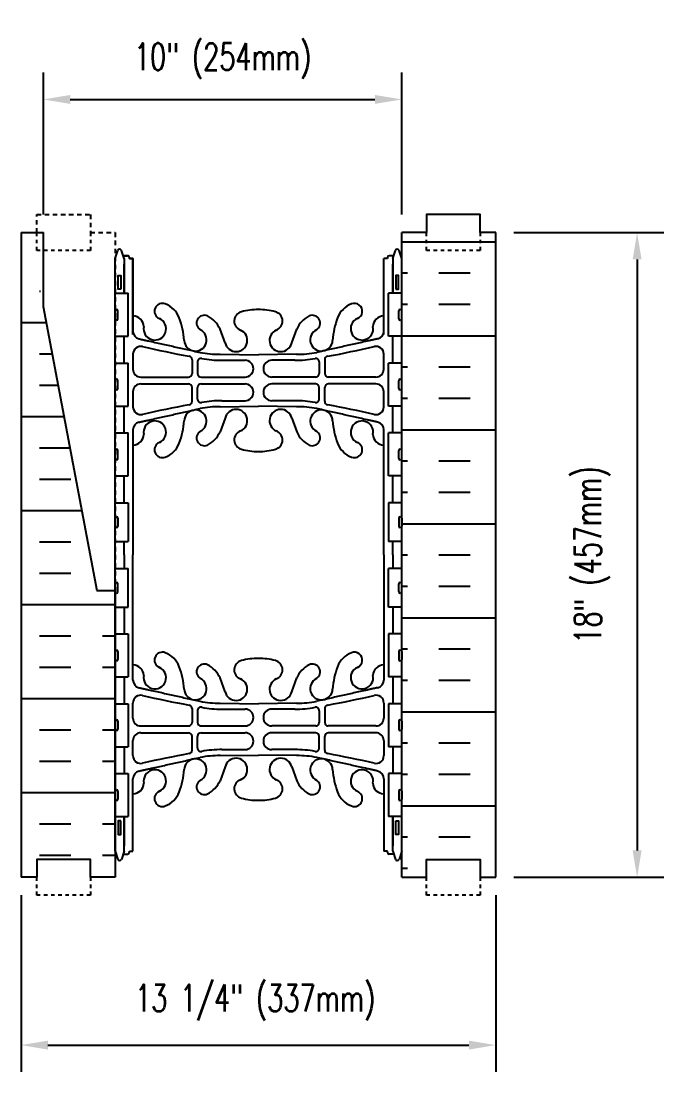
# Model space of a CAD drawing. Header units: inches. Extents: x 213.7 to 267.8, y 81.8 to 140.3.
# Drawn here: x 231.04 to 248.99, y 81.78 to 111.12 of the extents above; entities that cross this region are included whole.
import ezdxf

# ---------------------------------------------------------------- set-up
doc = ezdxf.new("R2010")
doc.units = ezdxf.units.IN
doc.header["$MEASUREMENT"] = 0
doc.linetypes.add('DASHED2', pattern=[0.375, 0.25, -0.125])
doc.linetypes.add('HIDDEN2', pattern=[0.1875, 0.125, -0.0625])
for name, color, linetype in [('HATCH', 12, 'Continuous'), ('Hidden2', 12, 'HIDDEN2'), ('line25', 2, 'Continuous'), ('LINE50', 5, 'Continuous'), ('LINE9', 9, 'Continuous'), ('TEXT', 4, 'Continuous'), ('Web_Edge', 9, 'Continuous')]:
    doc.layers.add(name, color=color, linetype=linetype)
doc.styles.add('DIM', font='romans.shx', dxfattribs={"width": 0.7})
doc.dimstyles.new('ext_8', dxfattribs={"dimscale": 8, "dimtxt": 0.09375, "dimasz": 0.09375, "dimexe": 0.09375, "dimexo": 0.0625, "dimgap": 0.0625, "dimtad": 1, "dimdec": 1, "dimzin": 3, "dimdsep": 46, "dimlunit": 4, "dimtxsty": 'DIM', "dimcen": 0.09, "dimdle": 0.09375, "dimclrt": 4, "dimadec": 0, "dimazin": 0, "dimtfac": 1, "dimtdec": 1, "dimtmove": 2, "dimatfit": 3, "dimfxl": 0, "dimfrac": 2, "dimtolj": 1, "dimtzin": 0, "dimarcsym": 0})

# ---------------------------------------------------------------- blocks, each defined once
blk = doc.blocks.new('*D19')
at = {"layer": 'Defpoints', "color": 0}
for p in [(244.293, 105.218), (244.293, 87.218), (248.238, 87.218)]:
    blk.add_point(p, dxfattribs=at)
at = {"layer": 'TEXT', "color": 0, "lineweight": -2}
for p, q in [((244.793, 105.218), (248.988, 105.218)), ((248.238, 104.468), (248.238, 87.968)), ((244.793, 87.218), (248.988, 87.218))]:
    blk.add_line(p, q, dxfattribs=at)
at = {"layer": 'TEXT', "color": 0}
for points in [[(248.113, 104.468), (248.363, 104.468), (248.238, 105.218)], [(248.113, 87.968), (248.363, 87.968), (248.238, 87.218)]]:
    blk.add_solid(points, dxfattribs=at)
at = {"layer": 'TEXT', "color": 4, "insert": (246.989, 96.218), "char_height": 0.75, "attachment_point": 5, "rotation": 90, "style": 'DIM'}
blk.add_mtext('\\A1;18" (457mm)', dxfattribs=at)
blk = doc.blocks.new('*D20')
at = {"layer": 'Defpoints', "color": 0}
for p in [(241.668, 108.934), (231.668, 105.218), (241.668, 105.218)]:
    blk.add_point(p, dxfattribs=at)
at = {"layer": 'TEXT', "color": 0, "lineweight": -2}
for p, q in [((231.668, 105.718), (231.668, 109.684)), ((241.668, 105.718), (241.668, 109.684)), ((232.418, 108.934), (240.918, 108.934))]:
    blk.add_line(p, q, dxfattribs=at)
at = {"layer": 'TEXT', "color": 0}
for points in [[(232.418, 109.059), (232.418, 108.809), (231.668, 108.934)], [(240.918, 109.059), (240.918, 108.809), (241.668, 108.934)]]:
    blk.add_solid(points, dxfattribs=at)
at = {"layer": 'TEXT', "color": 4, "insert": (236.668, 110.005), "char_height": 0.75, "attachment_point": 5, "style": 'DIM'}
blk.add_mtext('\\A1;10" (254mm)', dxfattribs=at)
blk = doc.blocks.new('*D21')
at = {"layer": 'Defpoints', "color": 0}
for p in [(231.043, 87.218), (244.293, 87.218), (244.293, 82.534)]:
    blk.add_point(p, dxfattribs=at)
at = {"layer": 'TEXT', "color": 0, "lineweight": -2}
for p, q in [((231.043, 86.718), (231.043, 81.784)), ((244.293, 86.718), (244.293, 81.784)), ((231.793, 82.534), (243.543, 82.534))]:
    blk.add_line(p, q, dxfattribs=at)
at = {"layer": 'TEXT', "color": 0}
for points in [[(231.793, 82.659), (231.793, 82.409), (231.043, 82.534)], [(243.543, 82.659), (243.543, 82.409), (244.293, 82.534)]]:
    blk.add_solid(points, dxfattribs=at)
at = {"layer": 'TEXT', "color": 4, "insert": (237.577, 83.722), "char_height": 0.75, "attachment_point": 5, "style": 'DIM'}
blk.add_mtext('\\A1;13 1/4" (337mm)', dxfattribs=at)

msp = doc.modelspace()

# ---------------------------------------------------------------- hatches: boundary and pattern name
at = {"layer": 'HATCH'}
h = msp.add_hatch(dxfattribs=at)
h.set_pattern_fill('INSUL', color=256, scale=7, style=0)
h.set_pattern_definition([(180, (3167.8296, -309.791), (0, 2.625), []), (180, (3167.8296, -308.916), (0, 2.625), [0.875, -0.875]), (180, (3167.8296, -308.041), (0, 2.625), [0.875, -0.875])])
h.paths.add_polyline_path([(244.293, 87.218), (243.856, 87.218), (243.856, 87.718), (242.356, 87.718), (242.356, 87.218), (241.668, 87.218), (241.668, 105.218), (242.356, 105.218), (242.356, 105.718), (243.856, 105.718), (243.856, 105.218), (244.293, 105.218)])
h = msp.add_hatch(dxfattribs=at)
h.set_pattern_fill('INSUL', color=256, scale=7, style=0)
h.set_pattern_definition([(0, (-2696.189, -364.5442), (0, 2.625), []), (0, (-2696.189, -363.6692), (0, 2.625), [0.875, -0.875]), (0, (-2696.189, -362.7942), (0, 2.625), [0.875, -0.875])])
edge = h.paths.add_edge_path()
edge.add_line((233.668, 95.218), (233.168, 95.218))
edge.add_line((233.168, 95.218), (231.418, 104.468))
edge.add_line((231.418, 104.468), (231.418, 105.218))
edge.add_line((231.418, 105.218), (231.043, 105.218))
edge.add_line((231.043, 105.218), (231.043, 87.218))
edge.add_line((231.043, 87.218), (231.481, 87.218))
edge.add_line((231.481, 87.218), (231.481, 87.718))
edge.add_line((231.481, 87.718), (232.981, 87.718))
edge.add_line((232.981, 87.718), (232.981, 87.218))
edge.add_line((232.981, 87.218), (233.418, 87.218))
edge.add_line((233.668, 95.218), (233.668, 87.218))

# ---------------------------------------------------------------- linework, layer by layer
at = {"layer": 'Hidden2'}
msp.add_lwpolyline([(231.418, 105.218), (231.481, 105.218), (231.481, 105.718), (232.981, 105.718), (232.981, 105.218), (233.668, 105.218), (233.668, 95.218)], dxfattribs=at)
at = {"layer": 'line25'}
for p, q in [((241.668, 87.218), (241.668, 105.218)), ((233.668, 103.523), (234.033, 103.523)), ((234.033, 102.323), (234.033, 103.523)), ((241.668, 103.523), (241.303, 103.523)), ((241.303, 102.323), (241.303, 103.523)), ((233.668, 102.323), (234.033, 102.323)), ((241.668, 102.323), (241.303, 102.323)), ((233.668, 101.573), (234.033, 101.573)), ((234.033, 100.373), (234.033, 101.573)), ((241.668, 101.573), (241.303, 101.573)), ((241.303, 100.373), (241.303, 101.573)), ((233.668, 100.373), (234.033, 100.373)), ((241.668, 100.373), (241.303, 100.373)), ((233.668, 99.623), (234.033, 99.623)), ((234.033, 98.423), (234.033, 99.623)), ((241.668, 99.623), (241.303, 99.623)), ((241.303, 98.423), (241.303, 99.623)), ((233.668, 98.423), (234.033, 98.423)), ((241.668, 98.423), (241.303, 98.423)), ((233.668, 97.673), (234.033, 97.673)), ((234.033, 97.673), (234.033, 96.593)), ((241.668, 97.673), (241.303, 97.673)), ((241.303, 97.673), (241.303, 96.593)), ((233.668, 96.593), (234.033, 96.593)), ((241.668, 96.593), (241.303, 96.593)), ((233.668, 95.843), (234.033, 95.843)), ((234.033, 94.763), (234.033, 95.843)), ((241.668, 95.843), (241.303, 95.843)), ((241.303, 94.763), (241.303, 95.843)), ((233.668, 95.218), (233.668, 87.218)), ((233.668, 94.763), (234.033, 94.763)), ((241.668, 94.763), (241.303, 94.763)), ((233.668, 94.013), (234.033, 94.013)), ((234.033, 94.013), (234.033, 92.813)), ((241.668, 94.013), (241.303, 94.013)), ((241.303, 94.013), (241.303, 92.813)), ((233.668, 92.813), (234.033, 92.813)), ((241.668, 92.813), (241.303, 92.813)), ((233.668, 92.063), (234.033, 92.063)), ((234.033, 92.063), (234.033, 90.863)), ((241.668, 92.063), (241.303, 92.063)), ((241.303, 92.063), (241.303, 90.863)), ((233.668, 90.863), (234.033, 90.863)), ((241.668, 90.863), (241.303, 90.863)), ((233.668, 90.113), (234.033, 90.113)), ((234.033, 90.113), (234.033, 88.913)), ((241.668, 90.113), (241.303, 90.113)), ((241.303, 90.113), (241.303, 88.913)), ((233.668, 88.913), (234.033, 88.913)), ((241.668, 88.913), (241.303, 88.913))]:
    msp.add_line(p, q, dxfattribs=at)
at = {"layer": 'LINE50'}
for p, q in [((231.043, 105.218), (231.043, 105.218)), ((231.043, 105.218), (231.043, 87.218)), ((231.043, 105.218), (231.668, 105.218)), ((244.293, 87.218), (244.293, 105.218))]:
    msp.add_line(p, q, dxfattribs=at)
for points in [[(244.293, 105.218), (243.856, 105.218), (243.856, 105.718), (242.356, 105.718), (242.356, 105.218), (241.668, 105.218)], [(233.668, 95.218), (233.168, 95.218), (231.668, 103.147), (231.668, 105.218)], [(233.668, 87.218), (232.981, 87.218), (232.981, 87.718), (231.481, 87.718), (231.481, 87.218), (231.043, 87.218)], [(241.668, 87.218), (242.356, 87.218), (242.356, 87.718), (243.856, 87.718), (243.856, 87.218), (244.293, 87.218)]]:
    msp.add_lwpolyline(points, dxfattribs=at)
at = {"layer": 'LINE9'}
for p, q in [((233.668, 87.947), (233.668, 104.49)), ((233.668, 102.813), (233.668, 103.033)), ((233.708, 103.073), (233.708, 103.073)), ((233.748, 102.813), (233.748, 103.033)), ((241.588, 102.813), (241.588, 103.033)), ((241.628, 103.073), (241.628, 103.073)), ((241.668, 102.813), (241.668, 103.033)), ((233.668, 102.978), (233.668, 102.978)), ((233.668, 102.868), (233.668, 102.868)), ((233.708, 102.773), (233.708, 102.773)), ((241.628, 102.773), (241.628, 102.773)), ((241.668, 102.978), (241.668, 102.978)), ((241.668, 102.868), (241.668, 102.868)), ((233.668, 100.863), (233.668, 101.083)), ((233.668, 101.028), (233.668, 101.028)), ((233.708, 101.123), (233.708, 101.123)), ((233.748, 100.863), (233.748, 101.083)), ((241.588, 100.863), (241.588, 101.083)), ((241.628, 101.123), (241.628, 101.123)), ((241.668, 100.863), (241.668, 101.083)), ((241.668, 101.028), (241.668, 101.028)), ((233.668, 100.918), (233.668, 100.918)), ((233.708, 100.823), (233.708, 100.823)), ((241.628, 100.823), (241.628, 100.823)), ((241.668, 100.918), (241.668, 100.918)), ((233.708, 99.173), (233.708, 99.173)), ((241.628, 99.173), (241.628, 99.173)), ((233.668, 98.913), (233.668, 99.133)), ((233.668, 99.078), (233.668, 99.078)), ((233.668, 98.968), (233.668, 98.968)), ((233.748, 98.913), (233.748, 99.133)), ((241.588, 98.913), (241.588, 99.133)), ((241.668, 98.913), (241.668, 99.133)), ((241.668, 99.078), (241.668, 99.078)), ((241.668, 98.968), (241.668, 98.968)), ((233.708, 98.873), (233.708, 98.873)), ((241.628, 98.873), (241.628, 98.873)), ((233.668, 97.243), (233.668, 97.023)), ((233.668, 97.188), (233.668, 97.188)), ((233.708, 97.283), (233.708, 97.283)), ((233.748, 97.243), (233.748, 97.023)), ((241.588, 97.243), (241.588, 97.023)), ((241.628, 97.283), (241.628, 97.283)), ((241.668, 97.243), (241.668, 97.023)), ((241.668, 97.188), (241.668, 97.188)), ((233.668, 97.078), (233.668, 97.078)), ((233.708, 96.983), (233.708, 96.983)), ((241.628, 96.983), (241.628, 96.983)), ((241.668, 97.078), (241.668, 97.078)), ((233.668, 95.193), (233.668, 95.413)), ((233.668, 95.358), (233.668, 95.358)), ((233.708, 95.453), (233.708, 95.453)), ((233.748, 95.193), (233.748, 95.413)), ((241.588, 95.193), (241.588, 95.413)), ((241.628, 95.453), (241.628, 95.453)), ((241.668, 95.193), (241.668, 95.413)), ((241.668, 95.358), (241.668, 95.358)), ((233.668, 95.248), (233.668, 95.248)), ((233.708, 95.153), (233.708, 95.153)), ((241.628, 95.153), (241.628, 95.153)), ((241.668, 95.248), (241.668, 95.248)), ((233.668, 93.523), (233.668, 93.303)), ((233.668, 93.468), (233.668, 93.468)), ((233.668, 93.358), (233.668, 93.358)), ((233.708, 93.563), (233.708, 93.563)), ((233.748, 93.523), (233.748, 93.303)), ((241.588, 93.523), (241.588, 93.303)), ((241.628, 93.563), (241.628, 93.563)), ((241.668, 93.523), (241.668, 93.303)), ((241.668, 93.468), (241.668, 93.468)), ((241.668, 93.358), (241.668, 93.358)), ((233.708, 93.263), (233.708, 93.263)), ((241.628, 93.263), (241.628, 93.263)), ((233.668, 91.573), (233.668, 91.353)), ((233.748, 91.573), (233.748, 91.353)), ((241.588, 91.573), (241.588, 91.353)), ((241.668, 91.573), (241.668, 91.353)), ((233.668, 91.518), (233.668, 91.518)), ((233.668, 91.408), (233.668, 91.408)), ((233.708, 91.313), (233.708, 91.313)), ((241.628, 91.313), (241.628, 91.313)), ((241.668, 91.518), (241.668, 91.518)), ((241.668, 91.408), (241.668, 91.408)), ((233.668, 89.623), (233.668, 89.403)), ((233.668, 89.568), (233.668, 89.568)), ((233.708, 89.663), (233.708, 89.663)), ((233.748, 89.623), (233.748, 89.403)), ((241.588, 89.623), (241.588, 89.403)), ((241.628, 89.663), (241.628, 89.663)), ((241.668, 89.623), (241.668, 89.403)), ((241.668, 89.568), (241.668, 89.568)), ((233.668, 89.458), (233.668, 89.458)), ((233.708, 89.363), (233.708, 89.363)), ((241.628, 89.363), (241.628, 89.363)), ((241.668, 89.458), (241.668, 89.458))]:
    msp.add_line(p, q, dxfattribs=at)
at = {"layer": 'LINE9', "linetype": 'DASHED2', "ltscale": 0.15}
for points in [[(232.981, 105.218), (232.981, 105.218), (232.981, 104.718), (231.481, 104.718), (231.481, 105.218), (231.481, 105.218)], [(243.856, 105.218), (243.856, 105.218), (243.856, 104.718), (242.356, 104.718), (242.356, 105.218), (242.356, 105.218)], [(232.981, 87.218), (232.981, 87.218), (232.981, 86.718), (231.481, 86.718), (231.481, 87.218), (231.481, 87.218)], [(243.856, 87.218), (243.856, 87.218), (243.856, 86.718), (242.356, 86.718), (242.356, 87.218), (242.356, 87.218)]]:
    msp.add_lwpolyline(points, dxfattribs=at)
at = {"layer": 'LINE9'}
for centre, start, end in [((233.708, 103.033), 90, 180), ((233.708, 103.033), 360, 90), ((241.628, 103.033), 90, 180), ((241.628, 103.033), 0, 90), ((233.708, 102.813), 180, 270), ((233.708, 102.813), 270, 0), ((241.628, 102.813), 180, 270), ((241.628, 102.813), 270, 0), ((233.708, 101.083), 90, 180), ((233.708, 101.083), 360, 90), ((241.628, 101.083), 90, 180), ((241.628, 101.083), 0, 90), ((233.708, 100.863), 180, 270), ((233.708, 100.863), 270, 0), ((241.628, 100.863), 180, 270), ((241.628, 100.863), 270, 0), ((233.708, 99.133), 90, 180), ((233.708, 99.133), 360, 90), ((241.628, 99.133), 90, 180), ((241.628, 99.133), 0, 90), ((233.708, 98.913), 180, 270), ((233.708, 98.913), 270, 0), ((241.628, 98.913), 180, 270), ((241.628, 98.913), 270, 0), ((233.708, 97.243), 90, 180), ((233.708, 97.243), 0, 90), ((241.628, 97.243), 90, 180), ((241.628, 97.243), 360, 90), ((233.708, 97.023), 180, 270), ((233.708, 97.023), 270, 0), ((241.628, 97.023), 180, 270), ((241.628, 97.023), 270, 0), ((233.708, 95.413), 90, 180), ((233.708, 95.413), 360, 90), ((241.628, 95.413), 90, 180), ((241.628, 95.413), 0, 90), ((233.708, 95.193), 180, 270), ((233.708, 95.193), 270, 0), ((241.628, 95.193), 180, 270), ((241.628, 95.193), 270, 0), ((233.708, 93.523), 90, 180), ((233.708, 93.303), 180, 270), ((233.708, 93.523), 0, 90), ((233.708, 93.303), 270, 0), ((241.628, 93.523), 90, 180), ((241.628, 93.303), 180, 270), ((241.628, 93.523), 360, 90), ((241.628, 93.303), 270, 0), ((233.708, 91.573), 90, 180), ((233.708, 91.573), 0, 90), ((241.628, 91.573), 90, 180), ((241.628, 91.573), 360, 90), ((233.708, 91.353), 180, 270), ((233.708, 91.353), 270, 0), ((241.628, 91.353), 180, 270), ((241.628, 91.353), 270, 0), ((233.708, 89.623), 90, 180), ((233.708, 89.623), 0, 90), ((241.628, 89.623), 90, 180), ((241.628, 89.623), 360, 90), ((233.708, 89.403), 180, 270), ((233.708, 89.403), 270, 0), ((241.628, 89.403), 180, 270), ((241.628, 89.403), 270, 0)]:
    msp.add_arc(centre, 0.04, start, end, dxfattribs=at)
at = {"layer": 'Web_Edge'}
for p, q in [((233.668, 104.49), (233.743, 104.72)), ((233.918, 104.49), (233.843, 104.72)), ((233.892, 104.57), (234.018, 104.57)), ((233.918, 104.49), (233.918, 103.523)), ((234.068, 104.52), (234.068, 104.52)), ((234.068, 104.52), (234.068, 104.49)), ((234.068, 104.52), (234.068, 104.52)), ((234.068, 104.49), (234.168, 104.49)), ((234.168, 104.49), (234.168, 102.465)), ((241.268, 104.49), (241.168, 104.49)), ((241.168, 102.368), (241.168, 104.49)), ((241.168, 102.465), (241.168, 104.49)), ((241.268, 104.52), (241.268, 104.52)), ((241.268, 104.52), (241.268, 104.49)), ((241.444, 104.57), (241.318, 104.57)), ((241.418, 104.49), (241.493, 104.72)), ((241.418, 104.49), (241.418, 103.523)), ((241.668, 104.49), (241.593, 104.72)), ((236.739, 102.136), (236.597, 102.523)), ((238.597, 102.136), (238.739, 102.523)), ((234.168, 101.822), (234.168, 101.401)), ((236.601, 101.82), (237.668, 101.804)), ((238.735, 101.82), (237.668, 101.804)), ((241.168, 101.401), (241.168, 101.822)), ((235.816, 101.668), (235.816, 101.283)), ((235.969, 101.606), (235.969, 101.283)), ((236.649, 101.652), (237.296, 101.652)), ((238.687, 101.652), (238.04, 101.652)), ((239.367, 101.606), (239.367, 101.283)), ((239.52, 101.668), (239.52, 101.283)), ((234.387, 101.182), (235.716, 101.183)), ((234.387, 100.993), (235.716, 100.993)), ((236.069, 101.183), (237.296, 101.183)), ((236.069, 100.993), (237.296, 100.993)), ((239.267, 101.183), (238.04, 101.183)), ((239.267, 100.993), (238.04, 100.993)), ((240.949, 101.182), (239.62, 101.183)), ((240.949, 100.993), (239.62, 100.993)), ((234.168, 100.775), (234.168, 100.354)), ((235.816, 100.508), (235.816, 100.893)), ((235.969, 100.57), (235.969, 100.893)), ((239.367, 100.57), (239.367, 100.893)), ((239.52, 100.508), (239.52, 100.893)), ((241.168, 100.354), (241.168, 100.775)), ((236.601, 100.356), (237.668, 100.372)), ((236.649, 100.524), (237.296, 100.524)), ((238.735, 100.356), (237.668, 100.372)), ((238.687, 100.524), (238.04, 100.524)), ((236.739, 100.04), (236.597, 99.653)), ((238.597, 100.04), (238.739, 99.653)), ((234.168, 99.711), (234.168, 96.218)), ((241.168, 96.218), (241.168, 99.711)), ((234.168, 92.726), (234.168, 96.218)), ((241.168, 96.218), (241.168, 92.726)), ((236.739, 92.397), (236.597, 92.784)), ((238.597, 92.397), (238.739, 92.784)), ((234.168, 91.662), (234.168, 92.083)), ((235.816, 91.929), (235.816, 91.544)), ((235.969, 91.867), (235.969, 91.544)), ((236.601, 92.081), (237.668, 92.065)), ((236.649, 91.913), (237.296, 91.913)), ((238.735, 92.081), (237.668, 92.065)), ((238.687, 91.913), (238.04, 91.913)), ((239.367, 91.867), (239.367, 91.544)), ((239.52, 91.929), (239.52, 91.544)), ((241.168, 92.083), (241.168, 91.662)), ((234.387, 91.443), (235.716, 91.444)), ((234.387, 91.255), (235.716, 91.254)), ((236.069, 91.444), (237.296, 91.444)), ((236.069, 91.254), (237.296, 91.254)), ((239.267, 91.444), (238.04, 91.444)), ((239.267, 91.254), (238.04, 91.254)), ((240.949, 91.443), (239.62, 91.444)), ((240.949, 91.255), (239.62, 91.254)), ((234.168, 90.615), (234.168, 91.036)), ((235.816, 90.769), (235.816, 91.154)), ((235.969, 90.831), (235.969, 91.154)), ((239.367, 90.831), (239.367, 91.154)), ((239.52, 90.769), (239.52, 91.154)), ((241.168, 91.036), (241.168, 90.615)), ((236.649, 90.785), (237.296, 90.785)), ((238.687, 90.785), (238.04, 90.785)), ((236.601, 90.617), (237.668, 90.633)), ((238.735, 90.617), (237.668, 90.633)), ((236.739, 90.301), (236.597, 89.914)), ((238.597, 90.301), (238.739, 89.914)), ((234.168, 87.947), (234.168, 89.972)), ((241.168, 89.972), (241.168, 87.947)), ((233.918, 87.947), (233.918, 88.913)), ((241.418, 87.947), (241.418, 88.913)), ((233.668, 87.947), (233.743, 87.717)), ((233.918, 87.947), (233.843, 87.717)), ((233.892, 87.867), (234.018, 87.867)), ((234.068, 87.947), (234.168, 87.947)), ((234.068, 87.917), (234.068, 87.947)), ((234.068, 87.917), (234.068, 87.917)), ((241.268, 87.947), (241.168, 87.947)), ((241.268, 87.917), (241.268, 87.947)), ((241.268, 87.917), (241.268, 87.917)), ((241.444, 87.867), (241.318, 87.867)), ((241.418, 87.947), (241.493, 87.717)), ((241.668, 87.947), (241.593, 87.717))]:
    msp.add_line(p, q, dxfattribs=at)
msp.add_lwpolyline([(234.168, 102.368), (234.168, 104.49), (234.068, 104.49), (234.068, 104.52, 0.414214), (234.018, 104.57), (233.892, 104.57)], format="xyb", dxfattribs=at)
for points in [[(233.918, 103.523), (233.918, 104.34)], [(241.418, 103.523), (241.418, 104.34)], [(233.918, 101.573), (233.918, 102.323)], [(241.418, 101.573), (241.418, 102.323)], [(233.918, 99.623), (233.918, 100.373)], [(241.418, 99.623), (241.418, 100.373)], [(233.918, 97.673), (233.918, 98.423)], [(241.418, 97.673), (241.418, 98.423)], [(233.918, 96.218), (233.918, 96.593)], [(241.418, 96.218), (241.418, 96.593)], [(233.918, 96.218), (233.918, 95.843)], [(241.418, 96.218), (241.418, 95.843)], [(233.918, 94.763), (233.918, 94.013)], [(241.418, 94.763), (241.418, 94.013)], [(233.918, 92.813), (233.918, 92.063)], [(241.418, 92.813), (241.418, 92.063)], [(233.918, 90.863), (233.918, 90.113)], [(241.418, 90.863), (241.418, 90.113)], [(233.918, 88.913), (233.918, 88.097)], [(241.418, 88.913), (241.418, 88.097)]]:
    msp.add_lwpolyline(points, dxfattribs=at)
for points in [[(233.828, 103.64), (233.758, 103.64), (233.758, 104.02), (233.828, 104.02)], [(241.508, 103.64), (241.578, 103.64), (241.578, 104.02), (241.508, 104.02)], [(233.828, 88.797), (233.758, 88.797), (233.758, 88.417), (233.828, 88.417)], [(241.508, 88.797), (241.578, 88.797), (241.578, 88.417), (241.508, 88.417)]]:
    msp.add_lwpolyline(points, close=True, dxfattribs=at)
for centre, radius, start, end in [((233.793, 104.693), 0.0567, 28.0725, 151.9275), ((241.543, 104.693), 0.0567, 28.0725, 151.9275), ((234.018, 104.52), 0.05, 0, 90), ((241.318, 104.52), 0.05, 90, 180), ((234.987, 103.022), 0.22, 68.1963, 248.1963), ((234.829, 102.593), 0.677, 21.1239, 69.3197), ((237.262, 102.747), 0.268, 104.7892, 250.0338), ((237.656, 101.314), 1.754, 89.6229, 105.2918), ((237.68, 101.314), 1.754, 74.7082, 90.3771), ((238.074, 102.747), 0.268, 289.9662, 75.2108), ((240.507, 102.593), 0.677, 110.6803, 158.8761), ((240.349, 103.022), 0.22, 291.8037, 111.8037), ((234.159, 102.576), 0.313, 3.1389, 88.2782), ((234.778, 102.531), 0.314, 168.5886, 66.1916), ((233.238, 102.028), 2.365, 4.3895, 20.0015), ((236.161, 102.691), 0.217, 65.5264, 238.537), ((235.91, 102.221), 0.75, 23.6938, 62.9705), ((239.426, 102.221), 0.75, 117.0295, 156.3062), ((239.175, 102.691), 0.217, 301.463, 114.4736), ((242.098, 102.028), 2.365, 159.9985, 175.6105), ((240.558, 102.531), 0.314, 113.8084, 11.4114), ((241.177, 102.576), 0.313, 91.7218, 176.8611), ((234.387, 102.465), 0.219, 180, 257.4322), ((235.909, 102.224), 0.314, 182.7357, 63.9348), ((237.044, 102.208), 0.314, 193.4146, 66.1916), ((238.292, 102.208), 0.314, 113.8084, 346.5854), ((239.427, 102.224), 0.314, 116.0652, 357.2643), ((240.949, 102.465), 0.219, 282.5678, 0), ((234.387, 101.822), 0.219, 76.9461, 180), ((240.818, 129.558), 28.253, 256.9461, 259.6343), ((236.596, 104.804), 2.984, 259.2546, 270.0995), ((238.74, 104.804), 2.984, 269.9005, 280.7454), ((234.518, 129.558), 28.253, 280.3657, 283.0539), ((240.949, 101.822), 0.219, 0, 103.0539), ((235.716, 101.668), 0.1, 360, 79.6343), ((236.069, 101.606), 0.1, 79.2546, 180), ((236.644, 104.636), 2.984, 259.2546, 270.0995), ((237.296, 101.417), 0.234, 270, 90), ((238.04, 101.417), 0.234, 90, 270), ((238.693, 104.636), 2.984, 269.9005, 280.7454), ((239.267, 101.606), 0.1, 0, 100.7454), ((239.62, 101.668), 0.1, 100.3657, 180), ((234.387, 101.401), 0.219, 180, 270.0388), ((235.716, 101.283), 0.1, 270.0388, 360), ((236.069, 101.283), 0.1, 180, 270), ((239.267, 101.283), 0.1, 270, 0), ((239.62, 101.283), 0.1, 180, 269.9612), ((240.949, 101.401), 0.219, 269.9612, 0), ((234.387, 100.775), 0.219, 89.9612, 180), ((235.716, 100.893), 0.1, 0, 89.9612), ((236.069, 100.893), 0.1, 90, 180), ((237.296, 100.758), 0.234, 270, 90), ((238.04, 100.758), 0.234, 90, 270), ((239.267, 100.893), 0.1, 0, 90), ((239.62, 100.893), 0.1, 90.0388, 180), ((240.949, 100.775), 0.219, 0, 90.0388), ((234.387, 100.354), 0.219, 180, 283.0539), ((240.818, 72.617), 28.253, 100.3657, 103.0539), ((235.716, 100.508), 0.1, 280.3657, 0), ((236.069, 100.57), 0.1, 180, 280.7454), ((236.596, 97.372), 2.984, 89.9005, 100.7454), ((236.644, 97.54), 2.984, 89.9005, 100.7454), ((238.693, 97.54), 2.984, 79.2546, 90.0995), ((238.74, 97.372), 2.984, 79.2546, 90.0995), ((239.267, 100.57), 0.1, 259.2546, 0), ((239.62, 100.508), 0.1, 180, 259.6343), ((234.518, 72.617), 28.253, 76.9461, 79.6343), ((240.949, 100.354), 0.219, 256.9461, 0), ((235.909, 99.951), 0.314, 296.0652, 177.2643), ((237.044, 99.967), 0.314, 293.8084, 166.5854), ((238.292, 99.967), 0.314, 13.4146, 246.1916), ((239.427, 99.951), 0.314, 2.7357, 243.9348), ((234.387, 99.711), 0.219, 102.5678, 180), ((234.778, 99.645), 0.314, 293.8084, 191.4114), ((233.238, 100.147), 2.365, 339.9985, 355.6105), ((242.098, 100.147), 2.365, 184.3895, 200.0015), ((240.558, 99.645), 0.314, 348.5886, 246.1916), ((240.949, 99.711), 0.219, 0, 77.4322), ((234.159, 99.6), 0.313, 271.7218, 356.8611), ((236.161, 99.484), 0.217, 121.463, 294.4736), ((235.91, 99.954), 0.75, 297.0295, 336.3062), ((237.262, 99.428), 0.268, 109.9662, 255.2108), ((238.074, 99.428), 0.268, 284.7892, 70.0338), ((239.426, 99.954), 0.75, 203.6938, 242.9705), ((239.175, 99.484), 0.217, 245.5264, 58.537), ((241.177, 99.6), 0.313, 183.1389, 268.2782), ((234.987, 99.154), 0.22, 111.8037, 291.8037), ((234.829, 99.582), 0.677, 290.6803, 338.8761), ((237.656, 100.861), 1.754, 254.7082, 270.3771), ((237.68, 100.861), 1.754, 269.6229, 285.2918), ((240.507, 99.582), 0.677, 201.1239, 249.3197), ((240.349, 99.154), 0.22, 248.1963, 68.1963), ((234.987, 93.283), 0.22, 68.1963, 248.1963), ((234.829, 92.855), 0.677, 21.1239, 69.3197), ((237.656, 91.576), 1.754, 89.6229, 105.2918), ((237.68, 91.576), 1.754, 74.7082, 90.3771), ((240.507, 92.855), 0.677, 110.6803, 158.8761), ((240.349, 93.283), 0.22, 291.8037, 111.8037), ((234.159, 92.837), 0.313, 3.1389, 88.2782), ((234.778, 92.792), 0.314, 168.5886, 66.1916), ((233.238, 92.29), 2.365, 4.3895, 20.0015), ((236.161, 92.953), 0.217, 65.5264, 238.537), ((235.91, 92.482), 0.75, 23.6938, 62.9705), ((237.262, 93.008), 0.268, 104.7892, 250.0338), ((238.074, 93.008), 0.268, 289.9662, 75.2108), ((239.426, 92.482), 0.75, 117.0295, 156.3062), ((239.175, 92.953), 0.217, 301.463, 114.4736), ((242.098, 92.29), 2.365, 159.9985, 175.6105), ((240.558, 92.792), 0.314, 113.8084, 11.4114), ((241.177, 92.837), 0.313, 91.7218, 176.8611), ((234.387, 92.726), 0.219, 180, 257.4322), ((235.909, 92.485), 0.314, 182.7357, 63.9348), ((237.044, 92.47), 0.314, 193.4146, 66.1916), ((238.292, 92.47), 0.314, 113.8084, 346.5854), ((239.427, 92.485), 0.314, 116.0652, 357.2643), ((240.949, 92.726), 0.219, 282.5678, 360), ((234.387, 92.083), 0.219, 76.9461, 180), ((240.818, 119.819), 28.253, 256.9461, 259.6343), ((236.596, 95.065), 2.984, 259.2546, 270.0995), ((238.74, 95.065), 2.984, 269.9005, 280.7454), ((234.518, 119.819), 28.253, 280.3657, 283.0539), ((240.949, 92.083), 0.219, 360, 103.0539), ((235.716, 91.929), 0.1, 360, 79.6343), ((236.069, 91.867), 0.1, 79.2546, 180), ((236.644, 94.897), 2.984, 259.2546, 270.0995), ((237.296, 91.679), 0.234, 270, 90), ((238.04, 91.679), 0.234, 90, 270), ((238.693, 94.897), 2.984, 269.9005, 280.7454), ((239.267, 91.867), 0.1, 0, 100.7454), ((239.62, 91.929), 0.1, 100.3657, 180), ((234.387, 91.662), 0.219, 180, 270.0388), ((235.716, 91.544), 0.1, 270.0388, 360), ((236.069, 91.544), 0.1, 180, 270), ((239.267, 91.544), 0.1, 270, 0), ((239.62, 91.544), 0.1, 180, 269.9612), ((240.949, 91.662), 0.219, 269.9612, 360), ((234.387, 91.036), 0.219, 89.9612, 180), ((235.716, 91.154), 0.1, 0, 89.9612), ((236.069, 91.154), 0.1, 90, 180), ((237.296, 91.019), 0.234, 270, 90), ((238.04, 91.019), 0.234, 90, 270), ((239.267, 91.154), 0.1, 0, 90), ((239.62, 91.154), 0.1, 90.0388, 180), ((240.949, 91.036), 0.219, 360, 90.0388), ((240.818, 62.879), 28.253, 100.3657, 103.0539), ((235.716, 90.769), 0.1, 280.3657, 0), ((236.069, 90.831), 0.1, 180, 280.7454), ((236.644, 87.801), 2.984, 89.9005, 100.7454), ((238.693, 87.801), 2.984, 79.2546, 90.0995), ((239.267, 90.831), 0.1, 259.2546, 0), ((239.62, 90.769), 0.1, 180, 259.6343), ((234.518, 62.879), 28.253, 76.9461, 79.6343), ((234.387, 90.615), 0.219, 180, 283.0539), ((235.909, 90.213), 0.314, 296.0652, 177.2643), ((236.596, 87.633), 2.984, 89.9005, 100.7454), ((237.044, 90.228), 0.314, 293.8084, 166.5854), ((238.292, 90.228), 0.314, 13.4146, 246.1916), ((238.74, 87.633), 2.984, 79.2546, 90.0995), ((239.427, 90.213), 0.314, 2.7357, 243.9348), ((240.949, 90.615), 0.219, 256.9461, 360), ((234.387, 89.972), 0.219, 102.5678, 180), ((234.778, 89.906), 0.314, 293.8084, 191.4114), ((233.238, 90.408), 2.365, 339.9985, 355.6105), ((242.098, 90.408), 2.365, 184.3895, 200.0015), ((240.558, 89.906), 0.314, 348.5886, 246.1916), ((240.949, 89.972), 0.219, 360, 77.4322), ((234.159, 89.861), 0.313, 271.7218, 356.8611), ((236.161, 89.745), 0.217, 121.463, 294.4736), ((235.91, 90.216), 0.75, 297.0295, 336.3062), ((237.262, 89.69), 0.268, 109.9662, 255.2108), ((238.074, 89.69), 0.268, 284.7892, 70.0338), ((239.426, 90.216), 0.75, 203.6938, 242.9705), ((239.175, 89.745), 0.217, 245.5264, 58.537), ((241.177, 89.861), 0.313, 183.1389, 268.2782), ((234.987, 89.415), 0.22, 111.8037, 291.8037), ((234.829, 89.843), 0.677, 290.6803, 338.8761), ((240.507, 89.843), 0.677, 201.1239, 249.3197), ((240.349, 89.415), 0.22, 248.1963, 68.1963), ((237.656, 91.122), 1.754, 254.7082, 270.3771), ((237.68, 91.122), 1.754, 269.6229, 285.2918), ((234.018, 87.917), 0.05, 270, 0), ((241.318, 87.917), 0.05, 180, 270), ((233.793, 87.744), 0.0567, 208.0725, 331.9275), ((241.543, 87.744), 0.0567, 208.0725, 331.9275)]:
    msp.add_arc(centre, radius, start, end, dxfattribs=at)
for points in [[(234.339, 102.251), (234.602, 102.192), (236.04, 101.872)], [(240.997, 102.251), (240.734, 102.192), (239.296, 101.872)], [(234.339, 99.925), (234.602, 99.983), (236.04, 100.304)], [(240.997, 99.925), (240.734, 99.983), (239.296, 100.304)], [(234.339, 92.512), (234.602, 92.454), (236.04, 92.133)], [(240.997, 92.512), (240.734, 92.454), (239.296, 92.133)], [(234.339, 90.186), (234.602, 90.244), (236.04, 90.565)], [(240.997, 90.186), (240.734, 90.244), (239.296, 90.565)]]:
    msp.add_open_spline(points, degree=1, knots=[-0.183148, -0.183148, 0, 1, 1], dxfattribs=at)

# ---------------------------------------------------------------- dimensions: what is measured, and where the dimension line sits
at = {"layer": 'TEXT'}
dim = msp.add_linear_dim(base=(241.668, 108.934), p1=(231.668, 105.218), p2=(241.668, 105.218), text='10" (254mm)', dimstyle='ext_8', dxfattribs=at)
dim.commit()
dim.dimension.update_dxf_attribs({"geometry": '*D20', "text_midpoint": (236.668, 110.005)})
dim = msp.add_linear_dim(base=(248.238, 87.218), p1=(244.293, 105.218), p2=(244.293, 87.218), angle=90, text='18" (457mm)', dimstyle='ext_8', dxfattribs=at)
dim.commit()
dim.dimension.update_dxf_attribs({"geometry": '*D19', "text_midpoint": (246.989, 96.218), "dimtype": 160})
dim = msp.add_linear_dim(base=(244.293, 82.534), p1=(231.043, 87.218), p2=(244.293, 87.218), text='13 1/4" (337mm)', dimstyle='ext_8', dxfattribs=at)
dim.commit()
dim.dimension.update_dxf_attribs({"geometry": '*D21', "text_midpoint": (237.577, 83.722), "dimtype": 160})

doc.saveas('drawing.dxf')
